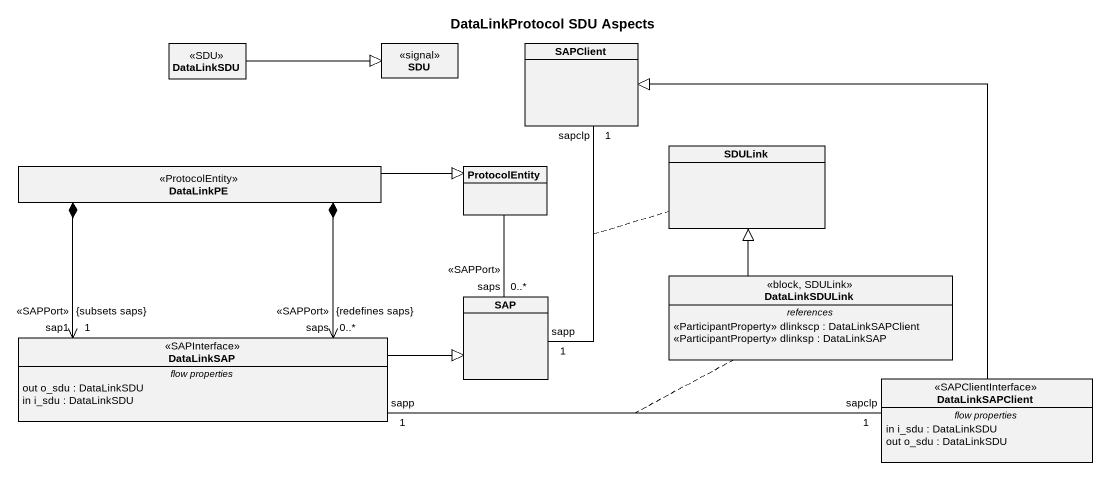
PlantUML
@startuml
title DataLinkProtocol SDU Aspects
hide circle
hide empty members
class DataLinkSDU <<SDU>>
class SDU <<signal>>
class SAPClient
class SDULink
class DataLinkPE <<ProtocolEntity>>
class ProtocolEntity
class DataLinkSDULink <<block, SDULink>> {
  -- references --
  <<ParticipantProperty>> dlinkscp : DataLinkSAPClient
  <<ParticipantProperty>> dlinksp : DataLinkSAP
}
class SAP
class DataLinkSAP <<SAPInterface>> {
  -- flow properties --
  out o_sdu : DataLinkSDU
  in i_sdu : DataLinkSDU
}
class DataLinkSAPClient <<SAPClientInterface>> {
  -- flow properties --
  in i_sdu : DataLinkSDU
  out o_sdu : DataLinkSDU
}
DataLinkSDU -right-|> SDU
SAPClient "sapclp\n1" -- "sapp\n1" SAP
(SAPClient, SAP) .. SDULink
DataLinkPE -right-|> ProtocolEntity
DataLinkSDULink -up-|> SDULink
SAP "saps\n<<SAPPort>>\n0..*" -up- ProtocolEntity
DataLinkSAP "sap1\n1\n{subsets saps}\n<<SAPPort>>" <-up-* DataLinkPE
DataLinkSAP "saps\n0..*\n{redefines saps}\n<<SAPPort>>" <-up-* DataLinkPE
DataLinkSAP -right-|> SAP
DataLinkSAP "sapp\n1" -right- "sapclp\n1" DataLinkSAPClient
(DataLinkSAP, DataLinkSAPClient) .. DataLinkSDULink
DataLinkSAPClient -up-|> SAPClient
@enduml
